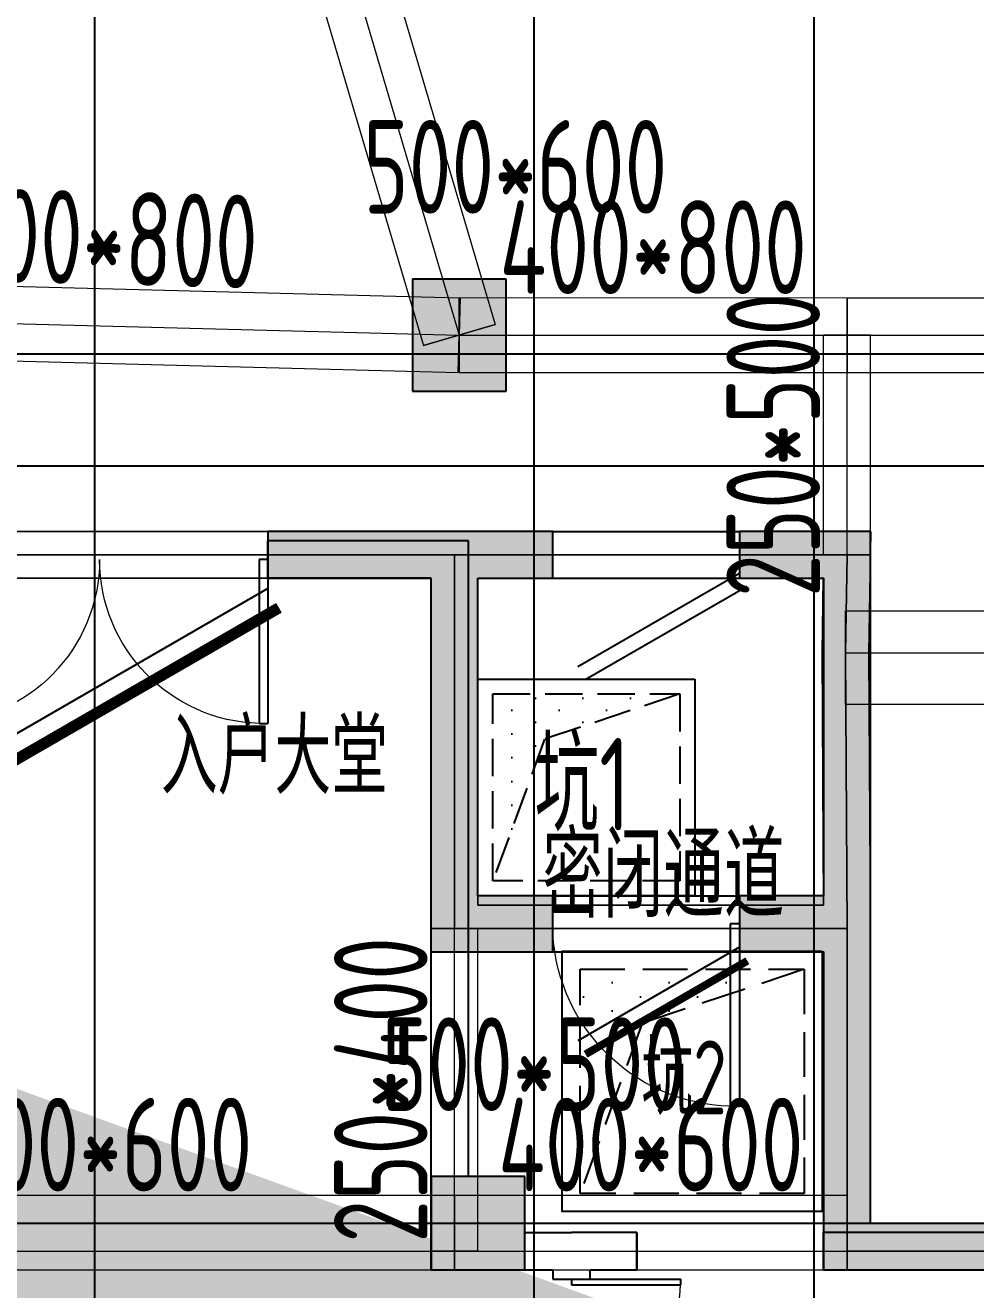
# Model space of a CAD drawing. Extents: x 369444 to 684549, y -549309 to 575337.
# Drawn here: x 410802 to 415888, y 348900 to 355664 of the extents above; entities that cross this region are included whole.
import ezdxf

# ---------------------------------------------------------------- set-up
doc = ezdxf.new("R2010")
doc.units = 0
doc.header["$LTSCALE"] = 1000
doc.header["$MEASUREMENT"] = 0
doc.linetypes.add('DASH', pattern=[0.35, 0.25, -0.1])
for name, color, linetype, lineweight, true_color in [('-1-0-1', 7, 'Continuous', 0, 0xc0c0c0), ('-1-1-2', 7, 'Continuous', 0, 0xc0c0c0), ('-2-0-1', 1, 'Continuous', 0, 0xff0000), ('-2-1-2', 9, 'Continuous', 0, 0x808080), ('1-6-1', 7, 'Continuous', 0, 0x55ff55), ('1-6-2', 7, 'Continuous', 0, 0x55ff55), ('11-6-1', 2, 'Continuous', 0, 0xffff00), ('11-6-2', 2, 'Continuous', 0, 0xffff00), ('11-6-5', 2, 'Continuous', 0, 0xffff00), ('12-6-1', 4, 'Continuous', 0, 0x00ffff), ('12-6-2', 4, 'Continuous', 0, 0x00ffff), ('12-6-5', 4, 'Continuous', 0, 0x00ffff)]:
    doc.layers.add(name, color=color, linetype=linetype, lineweight=lineweight, true_color=true_color)
for name, color, linetype in [('A-COLU-CONC', 9, 'Continuous'), ('A-WALL-HATCH', 8, 'Continuous'), ('AIRD-PLUM', 122, 'Continuous'), ('DOTE', 1, 'Continuous'), ('PUB_HATCH', 8, 'Continuous'), ('WALL', 9, 'Continuous'), ('WINDOW', 4, 'Continuous'), ('填充', 8, 'Continuous'), ('房间名称', 72, 'Continuous'), ('文字', 2, 'Continuous')]:
    doc.layers.add(name, color=color, linetype=linetype)
doc.styles.add('_TCH_DIM', font='SIMPLEX', dxfattribs={"bigfont": 'GBCBIG'})
doc.styles.add('HNSJY', font='hnsjy-07.shx', dxfattribs={"width": 0.8, "bigfont": 'hnsjy-hz.shx'})
doc.styles.add('yjkcad', font='yjkeng.shx', dxfattribs={"width": 0.7, "height": 250, "bigfont": 'yjkchn.shx'})
doc.styles.add('说明', font='TSSDENG', dxfattribs={"width": 0.7, "bigfont": 'HZTXT'})

# ---------------------------------------------------------------- blocks, each defined once
blk = doc.blocks.new('21#loudixiajnjgjnjdfg')
at = {"layer": 'WALL'}
h = blk.add_hatch(color=0, dxfattribs=at)
h.dxf.hatch_style = 1
h.paths.add_polyline_path([(-183057.3, -69118.8), (-183057.3, -68618.8), (-183557.3, -68618.8), (-183557.3, -69118.8)], flags=17)
h.paths.add_polyline_path([(-170857.3, -69118.8), (-170857.3, -68618.8), (-171407.3, -68618.8), (-171407.3, -69118.8)], flags=17)
h.paths.add_polyline_path([(-171407.3, -70818.8), (-171157.3, -70818.8), (-171157.3, -70418.8), (-171557.3, -70418.8), (-171557.3, -70818.8)], flags=17)
h.paths.add_polyline_path([(-183507.3, -70818.8), (-183357.3, -70818.8), (-183357.3, -70418.8), (-183757.3, -70418.8), (-183757.3, -70818.8)], flags=17)
h.paths.add_polyline_path([(-168657.3, -64218.8), (-170857.3, -64218.8), (-170857.3, -66418.8), (-170307.3, -66418.8), (-170307.3, -66618.8), (-171107.3, -66618.8), (-171107.3, -63968.8), (-168457.3, -63968.8), (-168457.3, -66618.8), (-169207.3, -66618.8), (-169207.3, -66418.8), (-168657.3, -66418.8)])
h.paths.add_polyline_path([(-179257.3, -73468.8), (-179807.3, -73468.8), (-179807.3, -73218.8), (-179257.3, -73218.8), (-178857.3, -73218.8), (-178857.3, -73468.8), (-179007.3, -73468.8), (-179007.3, -76368.8), (-180757.3, -76368.8), (-180757.3, -76118.8), (-179257.3, -76118.8)])
h.paths.add_polyline_path([(-165957.3, -64218.8), (-166607.3, -64218.8), (-166607.3, -63968.8), (-165707.3, -63968.8), (-165707.3, -65768.8), (-165957.3, -65768.8)])
h.paths.add_polyline_path([(-188307.3, -64018.8), (-188957.3, -64018.8), (-188957.3, -65568.8), (-189207.3, -65568.8), (-189207.3, -63768.8), (-188307.3, -63768.8)])
h.paths.add_polyline_path([(-173307.3, -80968.8), (-174157.3, -80968.8), (-174857.3, -80968.8), (-174857.3, -80718.8), (-174407.3, -80718.8), (-174407.3, -77518.8), (-174157.3, -77518.8), (-174157.3, -80718.8), (-173307.3, -80718.8)])
h.paths.add_polyline_path([(-180757.3, -80968.8), (-181607.3, -80968.8), (-181607.3, -80718.8), (-180757.3, -80718.8), (-180757.3, -77518.8), (-180507.3, -77518.8), (-180507.3, -80718.8), (-180057.3, -80718.8), (-180057.3, -80968.8)])
h.paths.add_polyline_path([(-175107.3, -73468.8), (-175657.3, -73468.8), (-175657.3, -76118.8), (-174157.3, -76118.8), (-174157.3, -76368.8), (-175907.3, -76368.8), (-175907.3, -73468.8), (-176057.3, -73468.8), (-176057.3, -73218.8), (-175657.3, -73218.8), (-175107.3, -73218.8)])
h.paths.add_polyline_path([(-159582.3, -72668.8), (-160057.3, -72668.8), (-160057.3, -74418.8), (-160307.3, -74418.8), (-160307.3, -72668.8), (-160407.3, -72668.8), (-160407.3, -72418.8), (-160057.3, -72418.8), (-159582.3, -72418.8)])
h.paths.add_polyline_path([(-163357.3, -80968.8), (-163657.3, -80968.8), (-164057.3, -80968.8), (-164057.3, -80718.8), (-163907.3, -80718.8), (-163907.3, -77118.8), (-163657.3, -77118.8), (-163657.3, -80718.8), (-163357.3, -80718.8)])
h.paths.add_polyline_path([(-166757.3, -80968.8), (-167782.3, -80968.8), (-168557.3, -80968.8), (-168557.3, -80718.8), (-167807.3, -80718.8), (-167807.3, -77018.8), (-167507.3, -77018.8), (-167507.3, -80718.8), (-166757.3, -80718.8)])
h.paths.add_polyline_path([(-191007.3, -75018.8), (-191007.3, -75818.8), (-193107.3, -75818.8), (-193107.3, -75568.8), (-191257.3, -75568.8), (-191257.3, -75018.8)])
h.paths.add_polyline_path([(-183307.3, -66418.8), (-184057.3, -66418.8), (-184057.3, -64018.8), (-186257.3, -64018.8), (-186257.3, -66218.8), (-185707.3, -66218.8), (-185707.3, -66418.8), (-186457.3, -66418.8), (-186457.3, -63768.8), (-183807.3, -63768.8), (-183807.3, -66168.8), (-183307.3, -66168.8)])
h.paths.add_polyline_path([(-171407.3, -73468.8), (-171857.3, -73468.8), (-171857.3, -73218.8), (-171157.3, -73218.8), (-171157.3, -76368.8), (-171407.3, -76368.8)])
h.paths.add_polyline_path([(-183057.3, -73468.8), (-183507.3, -73468.8), (-183507.3, -76368.8), (-183757.3, -76368.8), (-183757.3, -73218.8), (-183057.3, -73218.8)])
h.paths.add_polyline_path([(-187382.3, -80968.8), (-188157.3, -80968.8), (-188157.3, -80718.8), (-187407.3, -80718.8), (-187407.3, -77018.8), (-187107.3, -77018.8), (-187107.3, -80718.8), (-186357.3, -80718.8), (-186357.3, -80968.8)])
h.paths.add_polyline_path([(-191257.3, -80968.8), (-191557.3, -80968.8), (-191557.3, -80718.8), (-191257.3, -80718.8), (-191257.3, -77118.8), (-191007.3, -77118.8), (-191007.3, -80718.8), (-190857.3, -80718.8), (-190857.3, -80968.8)])
h.paths.add_polyline_path([(-194857.3, -72668.8), (-195332.3, -72668.8), (-195332.3, -72418.8), (-194857.3, -72418.8), (-194507.3, -72418.8), (-194507.3, -72668.8), (-194607.3, -72668.8), (-194607.3, -74418.8), (-194857.3, -74418.8)])
h.paths.add_polyline_path([(-157057.3, -81968.8), (-157607.3, -81968.8), (-157607.3, -81718.8), (-157357.3, -81718.8), (-157357.3, -77268.8), (-157057.3, -77268.8)])
h.paths.add_polyline_path([(-197307.3, -81968.8), (-197857.3, -81968.8), (-197857.3, -77268.8), (-197557.3, -77268.8), (-197557.3, -81718.8), (-197307.3, -81718.8)])
h.paths.add_polyline_path([(-165557.3, -72668.8), (-165957.3, -72668.8), (-165957.3, -69118.8), (-166357.3, -69118.8), (-166357.3, -68918.8), (-165707.3, -68918.8), (-165707.3, -72418.8), (-165557.3, -72418.8)])
h.paths.add_polyline_path([(-188957.3, -72668.8), (-189357.3, -72668.8), (-189357.3, -72418.8), (-189207.3, -72418.8), (-189207.3, -68918.8), (-188507.3, -68918.8), (-188507.3, -69118.8), (-188957.3, -69118.8)])
h.paths.add_polyline_path([(-160857.3, -80968.8), (-161557.3, -80968.8), (-161557.3, -80718.8), (-160857.3, -80718.8), (-160857.3, -77818.8), (-160607.3, -77818.8), (-160607.3, -80718.8), (-160607.3, -81718.8), (-160007.3, -81718.8), (-160007.3, -81968.8), (-160857.3, -81968.8)])
h.paths.add_polyline_path([(-187107.3, -71318.8), (-187107.3, -74818.8), (-187407.3, -74818.8), (-187407.3, -71318.8)])
h.paths.add_polyline_path([(-193357.3, -80968.8), (-194057.3, -80968.8), (-194057.3, -81968.8), (-194907.3, -81968.8), (-194907.3, -81718.8), (-194307.3, -81718.8), (-194307.3, -80718.8), (-194307.3, -77818.8), (-194057.3, -77818.8), (-194057.3, -80718.8), (-193357.3, -80718.8)])
h.paths.add_polyline_path([(-167507.3, -71318.8), (-167507.3, -74818.8), (-167807.3, -74818.8), (-167807.3, -71318.8)])
h.paths.add_polyline_path([(-171157.3, -80968.8), (-171507.3, -80968.8), (-171507.3, -80718.8), (-171407.3, -80718.8), (-171407.3, -77518.8), (-171157.3, -77518.8), (-171157.3, -80718.8), (-170957.3, -80718.8), (-170957.3, -80968.8)])
h.paths.add_polyline_path([(-183407.3, -80968.8), (-183757.3, -80968.8), (-183957.3, -80968.8), (-183957.3, -80718.8), (-183757.3, -80718.8), (-183757.3, -77518.8), (-183507.3, -77518.8), (-183507.3, -80718.8), (-183407.3, -80718.8)])
h.paths.add_polyline_path([(-157057.3, -75818.8), (-157757.3, -75818.8), (-157757.3, -75568.8), (-157357.3, -75568.8), (-157357.3, -72668.8), (-157732.3, -72668.8), (-157732.3, -72418.8), (-157057.3, -72418.8)])
h.paths.add_polyline_path([(-197157.3, -75818.8), (-197857.3, -75818.8), (-197857.3, -72418.8), (-197182.3, -72418.8), (-197182.3, -72668.8), (-197557.3, -72668.8), (-197557.3, -75568.8), (-197157.3, -75568.8)])
h.paths.add_polyline_path([(-163907.3, -72668.8), (-163957.3, -72668.8), (-163957.3, -72418.8), (-163657.3, -72418.8), (-163257.3, -72418.8), (-163257.3, -72668.8), (-163657.3, -72668.8), (-163657.3, -73518.8), (-163907.3, -73518.8)])
h.paths.add_polyline_path([(-190957.3, -72668.8), (-191007.3, -72668.8), (-191007.3, -73518.8), (-191257.3, -73518.8), (-191257.3, -72668.8), (-191657.3, -72668.8), (-191657.3, -72418.8), (-191257.3, -72418.8), (-190957.3, -72418.8)])
h.paths.add_polyline_path([(-161807.3, -75818.8), (-163907.3, -75818.8), (-163907.3, -75018.8), (-163657.3, -75018.8), (-163657.3, -75568.8), (-161807.3, -75568.8)])
edge = h.paths.add_edge_path()
edge.add_line((-183557.3, -66418.8), (-183557.3, -66518.8))
edge.add_line((-183557.3, -66518.8), (-183307.3, -66518.8))
edge.add_line((-183307.3, -66518.8), (-183307.3, -66418.8))
edge.add_line((-183507.3, -70818.8), (-183507.3, -71568.8))
edge.add_line((-183507.3, -71568.8), (-185557.3, -71568.8))
edge.add_line((-185557.3, -71568.8), (-185557.3, -71318.8))
edge.add_line((-185557.3, -71318.8), (-183757.3, -71318.8))
edge.add_line((-183757.3, -71318.8), (-183757.3, -70818.8))
edge.add_line((-171157.3, -70818.8), (-171157.3, -71318.8))
edge.add_line((-171157.3, -71318.8), (-169357.3, -71318.8))
edge.add_line((-169357.3, -71318.8), (-169357.3, -71568.8))
edge.add_line((-169357.3, -71568.8), (-171407.3, -71568.8))
edge.add_line((-171407.3, -71568.8), (-171407.3, -70818.8))
h.paths.add_polyline_path([(-171407.3, -71568.8), (-171157.3, -71568.8), (-171157.3, -70818.8), (-171407.3, -70818.8)], flags=16)
h.paths.add_polyline_path([(-171157.3, -71568.8), (-169357.3, -71568.8), (-169357.3, -71318.8), (-171157.3, -71318.8)], flags=16)
h.paths.add_polyline_path([(-183757.3, -71568.8), (-183507.3, -71568.8), (-183507.3, -70818.8), (-183757.3, -70818.8)], flags=16)
h.paths.add_polyline_path([(-185557.3, -71568.8), (-183757.3, -71568.8), (-183757.3, -71318.8), (-185557.3, -71318.8)], flags=16)
blk = doc.blocks.new('$DorLib2D$00000002')
for p, q in [((-0.5, 0), (-0.5, 0.4875)), ((-0.475, 0.4875), (-0.5, 0.4875)), ((-0.475, 0), (-0.475, 0.4875)), ((0.475, 0), (0.475, 0.4875)), ((0.475, 0.4875), (0.5, 0.4875)), ((0.5, 0), (0.5, 0.4875)), ((-0.5, 0), (-0.475, 0)), ((0.5, 0), (0.475, 0))]:
    blk.add_line(p, q)
at = {"lineweight": 13}
for centre, start, end in [((-0.4875, 0), 0, 88.5307), ((0.4875, 0), 91.4693, 180)]:
    blk.add_arc(centre, 0.4875, start, end, dxfattribs=at)
blk = doc.blocks.new('$DorLib2D$00000001')
for p, q in [((0.45, 0.975), (0.5, 0.975)), ((0.45, 0), (0.45, 0.975)), ((0.5, 0), (0.5, 0.975)), ((0.5, 0), (0.45, 0))]:
    blk.add_line(p, q)
at = {"lineweight": 13}
blk.add_arc((0.475, 0), 0.975, 91.46928, 180, dxfattribs=at)
blk = doc.blocks.new('$DorLib2D$00000193')
at = {"color": 0}
blk.add_line((-0.5, 0.1), (0.366, 0.6), dxfattribs=at)
at = {"color": 0, "const_width": 0.0333}
blk.add_lwpolyline([(-0.5333, 0.1577), (0.3327, 0.6577)], dxfattribs=at)
blk = doc.blocks.new('$DorLib2D$00000179')
at = {"color": 0}
for p, q in [((-0.54, 0.1693), (0.326, 0.6693)), ((-0.5, 0.1), (0.366, 0.6))]:
    blk.add_line(p, q, dxfattribs=at)
blk = doc.blocks.new('$DorLib2D$00000192')
at = {"color": 0}
blk.add_line((-0.5, 0.125), (0.366, 0.625), dxfattribs=at)
at = {"color": 0, "const_width": 0.0417}
blk.add_lwpolyline([(-0.5417, 0.1972), (0.3244, 0.6972)], dxfattribs=at)
blk = doc.blocks.new('JSK1000')
at = {"layer": 'AIRD-PLUM'}
h = blk.add_hatch(dxfattribs=at)
h.set_pattern_fill('DOTS', color=8, scale=80, style=0)
h.set_pattern_definition([(0, (-20, -20), (63.5, 127), [0, -127])])
h.paths.add_polyline_path([(80, 1080), (80, 80), (321, 803.3), (1080, 1080)])
at = {"layer": 'AIRD-PLUM', "ltscale": 0.25}
blk.add_lwpolyline([(0, 0), (1160, 0), (1160, 1160), (0, 1160)], close=True, dxfattribs=at)
at = {"layer": 'AIRD-PLUM', "color": 8, "linetype": 'DASH', "ltscale": 0.8}
blk.add_lwpolyline([(80, 80), (1080, 80), (1080, 1080), (80, 1080)], close=True, dxfattribs=at)
blk.add_lwpolyline([(80, 80), (321, 803.3), (1080, 1080)], dxfattribs=at)
blk = doc.blocks.new('A$C69B9310D')
at = {"layer": 'AIRD-PLUM', "xscale": -1, "rotation": 90}
blk.add_blockref('JSK1000', (1160, 1160), dxfattribs=at)
at = {"layer": '文字', "style": '说明', "width": 0.7}
blk.add_text('坑1', height=495, dxfattribs=at).set_placement((302.3, 349.9))

msp = doc.modelspace()

# ---------------------------------------------------------------- hatches: boundary and pattern name
at = {"layer": 'A-WALL-HATCH'}
for points in [[(413374.7, 354306.6), (412874.7, 354306.6), (412874.7, 353706.6), (413374.7, 353706.6)], [(413474.7, 349506.5), (412974.7, 349506.5), (412974.7, 349006.5), (413474.7, 349006.5)]]:
    msp.add_hatch(color=256, dxfattribs=at).paths.add_polyline_path(points)
at = {"layer": 'PUB_HATCH'}
for points in [[(413224.6, 352957), (412099.6, 352957), (412099.6, 352707), (412974.6, 352707), (413141.3, 352790.3)], [(413224.6, 352707), (413624.6, 352707), (413624.6, 352957), (413224.6, 352957), (413141.3, 352790.3)], [(415324.6, 352957), (414624.6, 352957), (414624.6, 352707), (415074.6, 352707)], [(415124.6, 350847), (415324.6, 350807), (415324.6, 352957), (415074.6, 352707), (415074.6, 351007)], [(412974.6, 350707), (413224.6, 351007), (413224.6, 352707), (413141.3, 352790.3), (412974.6, 352707)], [(412974.6, 350707), (413624.6, 350707), (413624.6, 351007), (413224.6, 351007)], [(415074.6, 351007), (414624.6, 351007), (414624.6, 350707), (415074.6, 350707), (415124.6, 350847)], [(415074.6, 349007), (415324.6, 349257), (415324.6, 350807), (415124.6, 350847), (415074.6, 350707)], [(415324.6, 349257), (415074.6, 349007), (418674.6, 349007), (418424.6, 349257)]]:
    msp.add_hatch(color=256, dxfattribs=at).paths.add_polyline_path(points)

# ---------------------------------------------------------------- linework, layer by layer
at = {"layer": '-1-0-1', "color": 0}
for p in [(413124.3, 354007.1, -3600), (415199.4, 354007, -3600), (413099.4, 352831.9, -3600), (415199.4, 352831.9, -3600), (415191, 352306.9, -3600), (413099.4, 350831.9, -3600), (415199.4, 350831.9, -3600), (413099.4, 349106.9, -3600), (415199.4, 349106.9, -3600)]:
    msp.add_point(p, dxfattribs=at)
at = {"layer": '-1-1-2', "color": 0}
for p, q in [((413124.3, 354007.1, -3600), (413124.3, 354007.1)), ((415199.4, 354007, -3600), (415199.4, 354007)), ((413099.4, 352831.9, -3600), (413099.4, 352831.9)), ((415199.4, 352831.9, -3600), (415199.4, 352831.9)), ((415191, 352306.9, -3600), (415191, 352306.9)), ((413099.4, 350831.9, -3600), (413099.4, 350831.9)), ((415199.4, 350831.9, -3600), (415199.4, 350831.9)), ((413099.4, 349106.9, -3600), (413099.4, 349106.9)), ((415199.4, 349106.9, -3600), (415199.4, 349106.9))]:
    msp.add_line(p, q, dxfattribs=at)
at = {"layer": '-2-0-1', "color": 0}
for p, q in [((411174.3, 360607.1, -3600), (413124.3, 354007.1, -3600)), ((409299.4, 354104.9, -3600), (413124.3, 354007.1, -3600)), ((413124.3, 354007.1, -3600), (415199.4, 354007, -3600)), ((415199.4, 352831.9, -3600), (415199.4, 354007, -3600)), ((415199.4, 354007, -3600), (418574.4, 354006.9, -3600)), ((409299.4, 352831.9, -3600), (413099.4, 352831.9, -3600)), ((413099.4, 352831.9, -3600), (415199.4, 352831.9, -3600)), ((413099.4, 350831.9, -3600), (413099.4, 352831.9, -3600)), ((415191, 352306.9, -3600), (415199.4, 352831.9, -3600)), ((415191, 352306.9, -3600), (418574.4, 352306.9, -3600)), ((415191, 352306.9, -3600), (415199.4, 350831.9, -3600)), ((413099.4, 349106.9, -3600), (413099.4, 350831.9, -3600)), ((413099.4, 350831.9, -3600), (415199.4, 350831.9, -3600)), ((415199.4, 349106.9, -3600), (415199.4, 350831.9, -3600)), ((409299.4, 349106.9, -3600), (413099.4, 349106.9, -3600)), ((413099.4, 349106.9, -3600), (415199.4, 349106.9, -3600)), ((415199.4, 349106.9, -3600), (418274.4, 349106.9, -3600))]:
    msp.add_line(p, q, dxfattribs=at)
at = {"layer": '-2-1-2', "color": 0}
for p, q in [((411174.3, 360607.1), (413124.3, 354007.1)), ((409299.4, 354104.9), (413124.3, 354007.1)), ((413124.3, 354007.1), (415199.4, 354007)), ((415199.4, 352831.9), (415199.4, 354007)), ((415199.4, 354007), (418574.4, 354006.9)), ((409299.4, 352831.9), (413099.4, 352831.9)), ((413099.4, 352831.9), (415199.4, 352831.9)), ((413099.4, 350831.9), (413099.4, 352831.9)), ((415191, 352306.9), (415199.4, 352831.9)), ((415191, 352306.9), (418574.4, 352306.9)), ((415191, 352306.9), (415199.4, 350831.9)), ((413099.4, 349106.9), (413099.4, 350831.9)), ((413099.4, 350831.9), (415199.4, 350831.9)), ((415199.4, 349106.9), (415199.4, 350831.9)), ((409299.4, 349106.9), (413099.4, 349106.9)), ((413099.4, 349106.9), (415199.4, 349106.9)), ((415199.4, 349106.9), (418274.4, 349106.9))]:
    msp.add_line(p, q, dxfattribs=at)
at = {"layer": '1-6-1', "color": 0}
for p, q in [((413099.4, 352956.9, -8700), (409174.4, 352956.9, -8700)), ((409174.4, 352956.9, -5100), (413099.4, 352956.9, -5100)), ((413099.4, 352956.9, -8700), (413099.4, 352956.9, -5100)), ((415326.4, 352956.9, -8700), (413099.4, 352956.9, -8700)), ((413099.4, 352956.9, -5100), (415326.4, 352956.9, -5100)), ((413099.4, 352956.9, -5100), (413099.4, 352956.9, -8700)), ((415326.4, 352956.9, -5100), (415316, 352306.3, -5100)), ((415316, 352306.3, -8700), (415326.4, 352956.9, -8700)), ((415326.4, 352956.9, -8700), (415326.4, 352956.9, -5100)), ((415326.4, 352956.9, -5100), (415326.4, 352956.9, -8700)), ((412974.4, 352706.9, -5100), (409424.4, 352706.9, -5100)), ((409424.4, 352706.9, -8700), (412974.4, 352706.9, -8700)), ((412974.4, 352706.9, -8700), (412974.4, 350706.9, -8700)), ((412974.4, 352706.9, -5100), (412974.4, 352706.9, -8700)), ((412974.4, 350706.9, -5100), (412974.4, 352706.9, -5100)), ((412974.4, 352706.9, -8700), (412974.4, 352706.9, -5100)), ((413224.4, 352706.9, -5100), (413224.4, 350956.9, -5100)), ((413224.4, 352706.9, -8700), (413224.4, 352706.9, -5100)), ((413224.4, 350956.9, -8700), (413224.4, 352706.9, -8700)), ((413224.4, 352706.9, -5100), (413224.4, 352706.9, -8700)), ((415072.4, 352706.9, -5100), (413224.4, 352706.9, -5100)), ((413224.4, 352706.9, -8700), (415072.4, 352706.9, -8700)), ((415072.4, 352706.9, -8700), (415066, 352307.6, -8700)), ((415066, 352307.6, -5100), (415072.4, 352706.9, -5100)), ((415072.4, 352706.9, -5100), (415072.4, 352706.9, -8700)), ((415072.4, 352706.9, -8700), (415072.4, 352706.9, -5100)), ((415066, 352307.6, -8700), (415066, 352307.6, -5100)), ((415066, 352307.6, -5100), (415066, 352307.6, -8700)), ((415073.7, 350956.9, -5100), (415066, 352307.6, -5100)), ((415066, 352307.6, -8700), (415073.7, 350956.9, -8700)), ((415316, 352306.3, -5100), (415316, 352306.3, -8700)), ((415316, 352306.3, -8700), (415316, 352306.3, -5100)), ((415324.4, 350832.3, -8700), (415316, 352306.3, -8700)), ((415316, 352306.3, -5100), (415324.4, 350832.3, -5100)), ((413224.4, 350956.9, -8700), (413224.4, 350956.9, -5100)), ((415073.7, 350956.9, -8700), (413224.4, 350956.9, -8700)), ((413224.4, 350956.9, -5100), (415073.7, 350956.9, -5100)), ((413224.4, 350956.9, -5100), (413224.4, 350956.9, -8700)), ((415073.7, 350956.9, -8700), (415073.7, 350956.9, -5100)), ((415073.7, 350956.9, -5100), (415073.7, 350956.9, -8700)), ((415324.4, 350832.3, -5100), (415324.4, 349256.9, -5100)), ((415324.4, 350832.3, -8700), (415324.4, 350832.3, -5100)), ((415324.4, 349256.9, -8700), (415324.4, 350832.3, -8700)), ((415324.4, 350832.3, -5100), (415324.4, 350832.3, -8700)), ((412974.4, 350706.9, -5100), (412974.4, 350706.9, -8700)), ((415074.4, 350706.9, -5100), (412974.4, 350706.9, -5100)), ((412974.4, 350706.9, -8700), (415074.4, 350706.9, -8700)), ((412974.4, 350706.9, -8700), (412974.4, 350706.9, -5100)), ((415074.4, 350706.9, -8700), (415074.4, 349006.9, -8700)), ((415074.4, 350706.9, -5100), (415074.4, 350706.9, -8700)), ((415074.4, 349006.9, -5100), (415074.4, 350706.9, -5100)), ((415074.4, 350706.9, -8700), (415074.4, 350706.9, -5100)), ((415324.4, 349256.9, -5100), (415324.4, 349256.9, -8700)), ((415324.4, 349256.9, -8700), (415324.4, 349256.9, -5100)), ((418274.4, 349256.9, -8700), (415324.4, 349256.9, -8700)), ((415324.4, 349256.9, -5100), (418274.4, 349256.9, -5100)), ((415074.4, 349006.9, -8700), (415074.4, 349006.9, -5100)), ((415074.4, 349006.9, -5100), (415074.4, 349006.9, -8700)), ((418274.4, 349006.9, -5100), (415074.4, 349006.9, -5100)), ((415074.4, 349006.9, -8700), (418274.4, 349006.9, -8700))]:
    msp.add_line(p, q, dxfattribs=at)
at = {"layer": '1-6-2', "color": 0}
for p, q in [((413099.4, 352831.9, -5100), (409299.4, 352831.9, -5100)), ((409299.4, 352831.9, -8700), (413099.4, 352831.9, -8700)), ((413099.4, 352831.9, -5100), (413099.4, 350831.9, -5100)), ((413099.4, 352831.9, -8700), (413099.4, 352831.9, -5100)), ((413099.4, 350831.9, -8700), (413099.4, 352831.9, -8700)), ((413099.4, 352831.9, -5100), (413099.4, 352831.9, -8700)), ((415199.4, 352831.9, -5100), (413099.4, 352831.9, -5100)), ((413099.4, 352831.9, -8700), (415199.4, 352831.9, -8700)), ((413099.4, 352831.9, -8700), (413099.4, 352831.9, -5100)), ((415199.4, 352831.9, -5100), (415191, 352306.9, -5100)), ((415191, 352306.9, -8700), (415199.4, 352831.9, -8700)), ((415199.4, 352831.9, -8700), (415199.4, 352831.9, -5100)), ((415199.4, 352831.9, -8700), (415199.4, 352831.9, -5100)), ((415191, 352306.9, -5100), (415191, 352306.9, -8700)), ((415191, 352306.9, -5100), (415191, 352306.9, -8700)), ((415199.4, 350831.9, -5100), (415191, 352306.9, -5100)), ((415191, 352306.9, -8700), (415199.4, 350831.9, -8700)), ((413099.4, 350831.9, -5100), (413099.4, 350831.9, -8700)), ((415199.4, 350831.9, -5100), (413099.4, 350831.9, -5100)), ((413099.4, 350831.9, -8700), (415199.4, 350831.9, -8700)), ((413099.4, 350831.9, -5100), (413099.4, 350831.9, -8700)), ((415199.4, 350831.9, -5100), (415199.4, 349106.9, -5100)), ((415199.4, 350831.9, -8700), (415199.4, 350831.9, -5100)), ((415199.4, 349106.9, -8700), (415199.4, 350831.9, -8700)), ((415199.4, 350831.9, -8700), (415199.4, 350831.9, -5100)), ((415199.4, 350831.9, -8700), (415199.4, 350831.9, -5100)), ((415199.4, 349106.9, -5100), (415199.4, 349106.9, -8700)), ((415199.4, 349106.9, -5100), (415199.4, 349106.9, -8700)), ((418274.4, 349106.9, -5100), (415199.4, 349106.9, -5100)), ((415199.4, 349106.9, -8700), (418274.4, 349106.9, -8700))]:
    msp.add_line(p, q, dxfattribs=at)
at = {"layer": '11-6-1', "color": 0}
for p, q in [((412874.3, 354307.1), (412874.3, 353707.1)), ((413374.3, 354307.1), (412874.3, 354307.1)), ((412874.3, 354307.1, -3600), (412874.3, 353707.1, -3600)), ((413374.3, 354307.1, -3600), (412874.3, 354307.1, -3600)), ((412874.3, 354307.1, -3600), (412874.3, 354307.1)), ((413374.3, 353707.1), (413374.3, 354307.1)), ((413374.3, 353707.1, -3600), (413374.3, 354307.1, -3600)), ((413374.3, 354307.1, -3600), (413374.3, 354307.1)), ((412874.3, 353707.1), (413374.3, 353707.1)), ((412874.3, 353707.1, -3600), (413374.3, 353707.1, -3600)), ((412874.3, 353707.1, -3600), (412874.3, 353707.1)), ((413374.3, 353707.1, -3600), (413374.3, 353707.1)), ((412974.4, 349506.9), (412974.4, 349006.9)), ((413474.4, 349506.9), (412974.4, 349506.9)), ((412974.4, 349506.9, -3600), (412974.4, 349006.9, -3600)), ((413474.4, 349506.9, -3600), (412974.4, 349506.9, -3600)), ((412974.4, 349506.9, -3600), (412974.4, 349506.9)), ((413474.4, 349006.9), (413474.4, 349506.9)), ((413474.4, 349006.9, -3600), (413474.4, 349506.9, -3600)), ((413474.4, 349506.9, -3600), (413474.4, 349506.9)), ((412974.4, 349006.9), (413474.4, 349006.9)), ((412974.4, 349006.9, -3600), (413474.4, 349006.9, -3600)), ((412974.4, 349006.9, -3600), (412974.4, 349006.9)), ((413474.4, 349006.9, -3600), (413474.4, 349006.9))]:
    msp.add_line(p, q, dxfattribs=at)
at = {"layer": '11-6-2', "color": 0}
for p, q in [((413124.3, 354007.1, -3600), (413124.3, 354007.1)), ((413099.4, 349106.9, -3600), (413099.4, 349106.9))]:
    msp.add_line(p, q, dxfattribs=at)
at = {"layer": '12-6-1', "color": 0}
for p, q in [((411366.1, 360663.7), (413316.1, 354063.7)), ((411366.1, 360663.7, -800), (413316.1, 354063.7, -800)), ((410982.5, 360550.4), (412932.5, 353950.4)), ((410982.5, 360550.4, -800), (412932.5, 353950.4, -800)), ((409304.5, 354304.9), (413129.4, 354207)), ((409304.5, 354304.9, -800), (413129.4, 354207, -800)), ((413129.4, 354207), (413119.2, 353807.1)), ((413119.2, 353807.1, -800), (413129.4, 354207, -800)), ((413124.3, 354207.1), (413124.3, 353807.1)), ((413124.3, 354207.1, -800), (413124.3, 354207.1)), ((413124.3, 353807.1, -800), (413124.3, 354207.1, -800)), ((413124.3, 354207.1), (415199.4, 354207)), ((413124.3, 354207.1, -800), (415199.4, 354207, -800)), ((413129.4, 354207, -800), (413129.4, 354207)), ((415199.4, 354207, -5100), (415199.4, 353807, -5100)), ((415199.4, 354207, -5900), (415199.4, 354207, -5100)), ((415199.4, 353807, -5900), (415199.4, 354207, -5900)), ((415199.4, 354207, -5100), (418574.4, 354206.9, -5100)), ((415199.4, 354207, -5900), (418574.4, 354206.9, -5900)), ((415199.4, 354207), (415199.4, 353807)), ((415199.4, 354207, -800), (415199.4, 354207)), ((415199.4, 353807, -800), (415199.4, 354207, -800)), ((413316.1, 354063.7), (412932.5, 353950.4)), ((412932.5, 353950.4, -800), (413316.1, 354063.7, -800)), ((413316.1, 354063.7, -800), (413316.1, 354063.7)), ((415074.4, 354007, -5100), (415324.4, 354007, -5100)), ((415074.4, 354007, -5600), (415074.4, 354007, -5100)), ((415324.4, 354007, -5600), (415074.4, 354007, -5600)), ((415074.4, 352831.9, -5100), (415074.4, 354007, -5100)), ((415074.4, 352831.9, -5600), (415074.4, 354007, -5600)), ((415324.4, 354007, -5100), (415324.4, 354007, -5600)), ((415324.4, 352831.9, -5100), (415324.4, 354007, -5100)), ((415324.4, 352831.9, -5600), (415324.4, 354007, -5600)), ((412932.5, 353950.4), (412932.5, 353950.4, -800)), ((409294.3, 353905), (413119.2, 353807.1)), ((409294.3, 353905, -800), (413119.2, 353807.1, -800)), ((413119.2, 353807.1), (413119.2, 353807.1, -800)), ((413124.3, 353807.1), (413124.3, 353807.1, -800)), ((413124.3, 353807.1), (415199.4, 353807)), ((413124.3, 353807.1, -800), (415199.4, 353807, -800)), ((415199.4, 353807, -5100), (415199.4, 353807, -5900)), ((415199.4, 353807, -5100), (418574.4, 353806.9, -5100)), ((415199.4, 353807, -5900), (418574.4, 353806.9, -5900)), ((415199.4, 353807), (415199.4, 353807, -800)), ((415074.4, 352831.9, -5100), (415324.4, 352831.9, -5100)), ((415074.4, 352831.9, -5600), (415074.4, 352831.9, -5100)), ((415324.4, 352831.9, -5600), (415074.4, 352831.9, -5600)), ((415324.4, 352831.9, -5100), (415324.4, 352831.9, -5600)), ((415191, 352531.9), (415191, 352031.9)), ((415191, 352531.9, -700), (415191, 352531.9)), ((415191, 352031.9, -700), (415191, 352531.9, -700)), ((415191, 352531.9), (418574.4, 352531.9)), ((415191, 352531.9, -700), (418574.4, 352531.9, -700)), ((415191, 352031.9), (415191, 352031.9, -700)), ((415191, 352031.9), (418574.4, 352031.9)), ((415191, 352031.9, -700), (418574.4, 352031.9, -700)), ((412974.4, 350831.9, -5100), (413224.4, 350831.9, -5100)), ((412974.4, 350831.9, -5500), (412974.4, 350831.9, -5100)), ((413224.4, 350831.9, -5500), (412974.4, 350831.9, -5500)), ((412974.4, 349106.9, -5100), (412974.4, 350831.9, -5100)), ((412974.4, 349106.9, -5500), (412974.4, 350831.9, -5500)), ((413224.4, 350831.9, -5100), (413224.4, 350831.9, -5500)), ((413224.4, 349106.9, -5100), (413224.4, 350831.9, -5100)), ((413224.4, 349106.9, -5500), (413224.4, 350831.9, -5500)), ((409299.4, 349406.9, -5100), (413099.4, 349406.9, -5100)), ((409299.4, 349406.9, -5700), (413099.4, 349406.9, -5700)), ((413099.4, 349406.9, -5100), (413099.4, 349006.9, -5100)), ((413099.4, 349406.9, -5700), (413099.4, 349406.9, -5100)), ((413099.4, 349006.9, -5700), (413099.4, 349406.9, -5700)), ((413099.4, 349406.9, -5100), (415199.4, 349406.9, -5100)), ((413099.4, 349406.9, -5700), (415199.4, 349406.9, -5700)), ((413099.4, 349406.9, -5100), (413099.4, 349006.9, -5100)), ((413099.4, 349406.9, -5700), (413099.4, 349406.9, -5100)), ((413099.4, 349006.9, -5700), (413099.4, 349406.9, -5700)), ((415199.4, 349406.9, -5100), (415199.4, 349006.9, -5100)), ((415199.4, 349406.9, -5700), (415199.4, 349406.9, -5100)), ((415199.4, 349006.9, -5700), (415199.4, 349406.9, -5700)), ((412974.4, 349106.9, -5100), (413224.4, 349106.9, -5100)), ((412974.4, 349106.9, -5500), (412974.4, 349106.9, -5100)), ((413224.4, 349106.9, -5500), (412974.4, 349106.9, -5500)), ((413224.4, 349106.9, -5100), (413224.4, 349106.9, -5500)), ((409299.4, 349006.9, -5100), (413099.4, 349006.9, -5100)), ((409299.4, 349006.9, -5700), (413099.4, 349006.9, -5700)), ((413099.4, 349006.9, -5100), (413099.4, 349006.9, -5700)), ((413099.4, 349006.9, -5100), (415199.4, 349006.9, -5100)), ((413099.4, 349006.9, -5700), (415199.4, 349006.9, -5700)), ((413099.4, 349006.9, -5100), (413099.4, 349006.9, -5700)), ((415199.4, 349006.9, -5100), (415199.4, 349006.9, -5700))]:
    msp.add_line(p, q, dxfattribs=at)
at = {"layer": '12-6-2', "color": 0}
for p, q in [((411174.3, 360607.1), (413124.3, 354007.1)), ((409299.4, 354104.9), (413124.3, 354007.1)), ((413124.3, 354007.1), (415199.4, 354007)), ((415199.4, 352831.9, -5100), (415199.4, 354007, -5100)), ((415199.4, 354007, -5100), (418574.4, 354006.9, -5100)), ((415191, 352306.9), (418574.4, 352306.9)), ((413099.4, 349106.9, -5100), (413099.4, 350831.9, -5100)), ((409299.4, 349106.9, -5100), (413099.4, 349106.9, -5100)), ((413099.4, 349106.9, -5100), (415199.4, 349106.9, -5100))]:
    msp.add_line(p, q, dxfattribs=at)
at = {"layer": 'A-COLU-CONC'}
for p, q in [((413374.7, 354306.6), (412874.7, 354306.6)), ((412874.7, 354306.6), (412874.7, 353706.6)), ((413374.7, 353706.6), (413374.7, 354306.6)), ((412874.7, 353706.6), (413374.7, 353706.6)), ((413474.7, 349506.5), (412974.7, 349506.5)), ((412974.7, 349506.5), (412974.7, 349006.5)), ((413474.7, 349006.5), (413474.7, 349506.5)), ((412974.7, 349006.5), (413474.7, 349006.5))]:
    msp.add_line(p, q, dxfattribs=at)
at = {"layer": 'DOTE', "color": 8}
for p, q in [((411174.5, 261807), (411174.5, 476704.8)), ((413524.5, 59364.2), (413524.5, 476704.8)), ((415024.5, 261807), (415024.5, 476704.8))]:
    msp.add_line(p, q, dxfattribs=at)
at = {"layer": 'DOTE', "color": 8, "lineweight": -2}
for p, q in [((377844.4, 353907), (624570.9, 353907)), ((377844.4, 353307), (624570.9, 353307)), ((377844.4, 349257), (624570.9, 349257))]:
    msp.add_line(p, q, dxfattribs=at)
at = {"layer": 'WALL'}
for p, q in [((413224.6, 352957), (412099.6, 352957)), ((412099.6, 352957), (412099.6, 352707)), ((413624.6, 352957), (413224.6, 352957)), ((413624.6, 352707), (413624.6, 352957)), ((415324.6, 352957), (414624.6, 352957)), ((414624.6, 352957), (414624.6, 352707)), ((415324.6, 350807), (415324.6, 352957)), ((413174.5, 352907), (412099.5, 352907)), ((412099.5, 352707), (412099.5, 352907)), ((413174.5, 349506.5), (413174.5, 352907)), ((412974.5, 352707), (412099.5, 352707)), ((412099.6, 352707), (412974.6, 352707)), ((412974.5, 349007), (412974.5, 352707)), ((412974.6, 350707), (412974.6, 352707)), ((413224.6, 352707), (413624.6, 352707)), ((413224.6, 351007), (413224.6, 352707)), ((414624.6, 352707), (415074.6, 352707)), ((415074.6, 351007), (415074.6, 352707)), ((413624.6, 351007), (413224.6, 351007)), ((413624.6, 350707), (413624.6, 351007)), ((415074.6, 351007), (414624.6, 351007)), ((414624.6, 351007), (414624.6, 350707)), ((415324.6, 349257), (415324.6, 350807)), ((412974.6, 350707), (413624.6, 350707)), ((414624.6, 350707), (415074.6, 350707)), ((415074.6, 349007), (415074.6, 350707)), ((413474.7, 349207), (413724.4, 349207)), ((414074.5, 349207), (413724.4, 349207)), ((414074.5, 349007), (414074.5, 349207)), ((418174.7, 349207), (415074.5, 349207)), ((415074.5, 349207), (415074.5, 349007)), ((415324.6, 349257), (418424.6, 349257)), ((412974.5, 349007), (412974.7, 349007)), ((413474.7, 349007), (413624.4, 349007)), ((413624.4, 349007), (413624.4, 348957)), ((413824.4, 348957), (413824.4, 349007)), ((413824.4, 349007), (414074.5, 349007)), ((415074.5, 349007), (418174.7, 349007)), ((415074.6, 349007), (418674.6, 349007)), ((413624.4, 348957), (413824.4, 348957))]:
    msp.add_line(p, q, dxfattribs=at)
at = {"layer": 'WINDOW', "color": 0}
for p, q in [((413624.6, 352957, 100), (414624.6, 352957, 100)), ((413624.6, 352707, 100), (414624.6, 352707, 100)), ((413624.6, 351007, 100), (414624.6, 351007, 100)), ((413624.6, 350707, 100), (414624.6, 350707, 100))]:
    msp.add_line(p, q, dxfattribs=at)
at = {"layer": 'WINDOW', "linetype": 'DASH'}
for p, q in [((414074.5, 349207), (414074.5, 349007)), ((415074.5, 349007), (415074.5, 349207))]:
    msp.add_line(p, q, dxfattribs=at)

# ---------------------------------------------------------------- block references
at = {"layer": 'AIRD-PLUM', "xscale": -1.2, "yscale": 1.2, "zscale": 1.2, "rotation": 90}
msp.add_blockref('JSK1000', (415066.6, 350710.8, 0), dxfattribs=at)
at = {"layer": 'WALL', "color": 8}
msp.add_blockref('21#loudixiajnjgjnjdfg', (589531.8, 418125.8, -14), dxfattribs=at)
at = {"layer": 'WINDOW'}
for name, p, xscale, yscale, zscale, rotation in [('$DorLib2D$00000002', (411199.5, 352806.9), -1800, 1800, -1800, 179.9999999999945), ('$DorLib2D$00000001', (414124.5, 350857), -1000, 1000, 1000, 180), ('$DorLib2D$00000002', (413724.4, 348357), 1200, 1200, -1200, 270)]:
    msp.add_blockref(name, p, dxfattribs=dict(at, xscale=xscale, yscale=yscale, zscale=zscale, rotation=rotation))
at = {"layer": 'WINDOW', "color": 0, "rotation": 180}
for name, p, xscale, yscale, zscale in [('$DorLib2D$00000179', (414124.6, 352832), 1000, 1000, -1000), ('$DorLib2D$00000193', (411199.6, 352832), 1800, 1800, -1800), ('$DorLib2D$00000192', (414124.6, 350857), 1000, 1000, -1000)]:
    msp.add_blockref(name, p, dxfattribs=dict(at, xscale=xscale, yscale=yscale, zscale=zscale))
at = {"layer": '填充'}
msp.add_blockref('A$C69B9310D', (413224.6, 351007, 100), dxfattribs=at)

# ---------------------------------------------------------------- texts
at = {"color": 2, "style": '_TCH_DIM'}
msp.add_text('密闭通道', height=450, rotation=0, dxfattribs=at).set_placement((413568.5, 350890.2))
at = {"layer": '11-6-5', "color": 0, "char_height": 500, "attachment_point": 8, "style": 'yjkcad'}
for s, insert in [('500*600', (413424.3, 354657.1, -3600)), ('500*500', (413524.4, 349856.9, -3600))]:
    msp.add_mtext(s, dxfattribs=dict(at, insert=insert))
at = {"layer": '12-6-5', "color": 0, "char_height": 500, "attachment_point": 8, "style": 'yjkcad'}
for s, insert, rotation in [('400*800', (411217.5, 354275.9), 358.53396), ('400*800', (414161.9, 354227), 359.99878), ('250*500', (415054.4, 353419.5), 90), ('250*400', (412954.4, 349969.4), 90)]:
    msp.add_mtext(s, dxfattribs=dict(at, insert=insert, rotation=rotation))
for insert in [(411199.4, 349426.9), (414149.4, 349426.9)]:
    msp.add_mtext('400*600', dxfattribs=dict(at, insert=insert))
at = {"layer": '房间名称', "style": 'HNSJY', "width": 0.8}
msp.add_text('   入户大堂', height=400, dxfattribs=at).set_placement((411170.8, 351551.5))
at = {"layer": '文字', "style": '说明', "width": 0.7}
msp.add_text('坑2', height=396, dxfattribs=at).set_placement((414098.5, 349837.7, 0))

doc.saveas('drawing.dxf')
